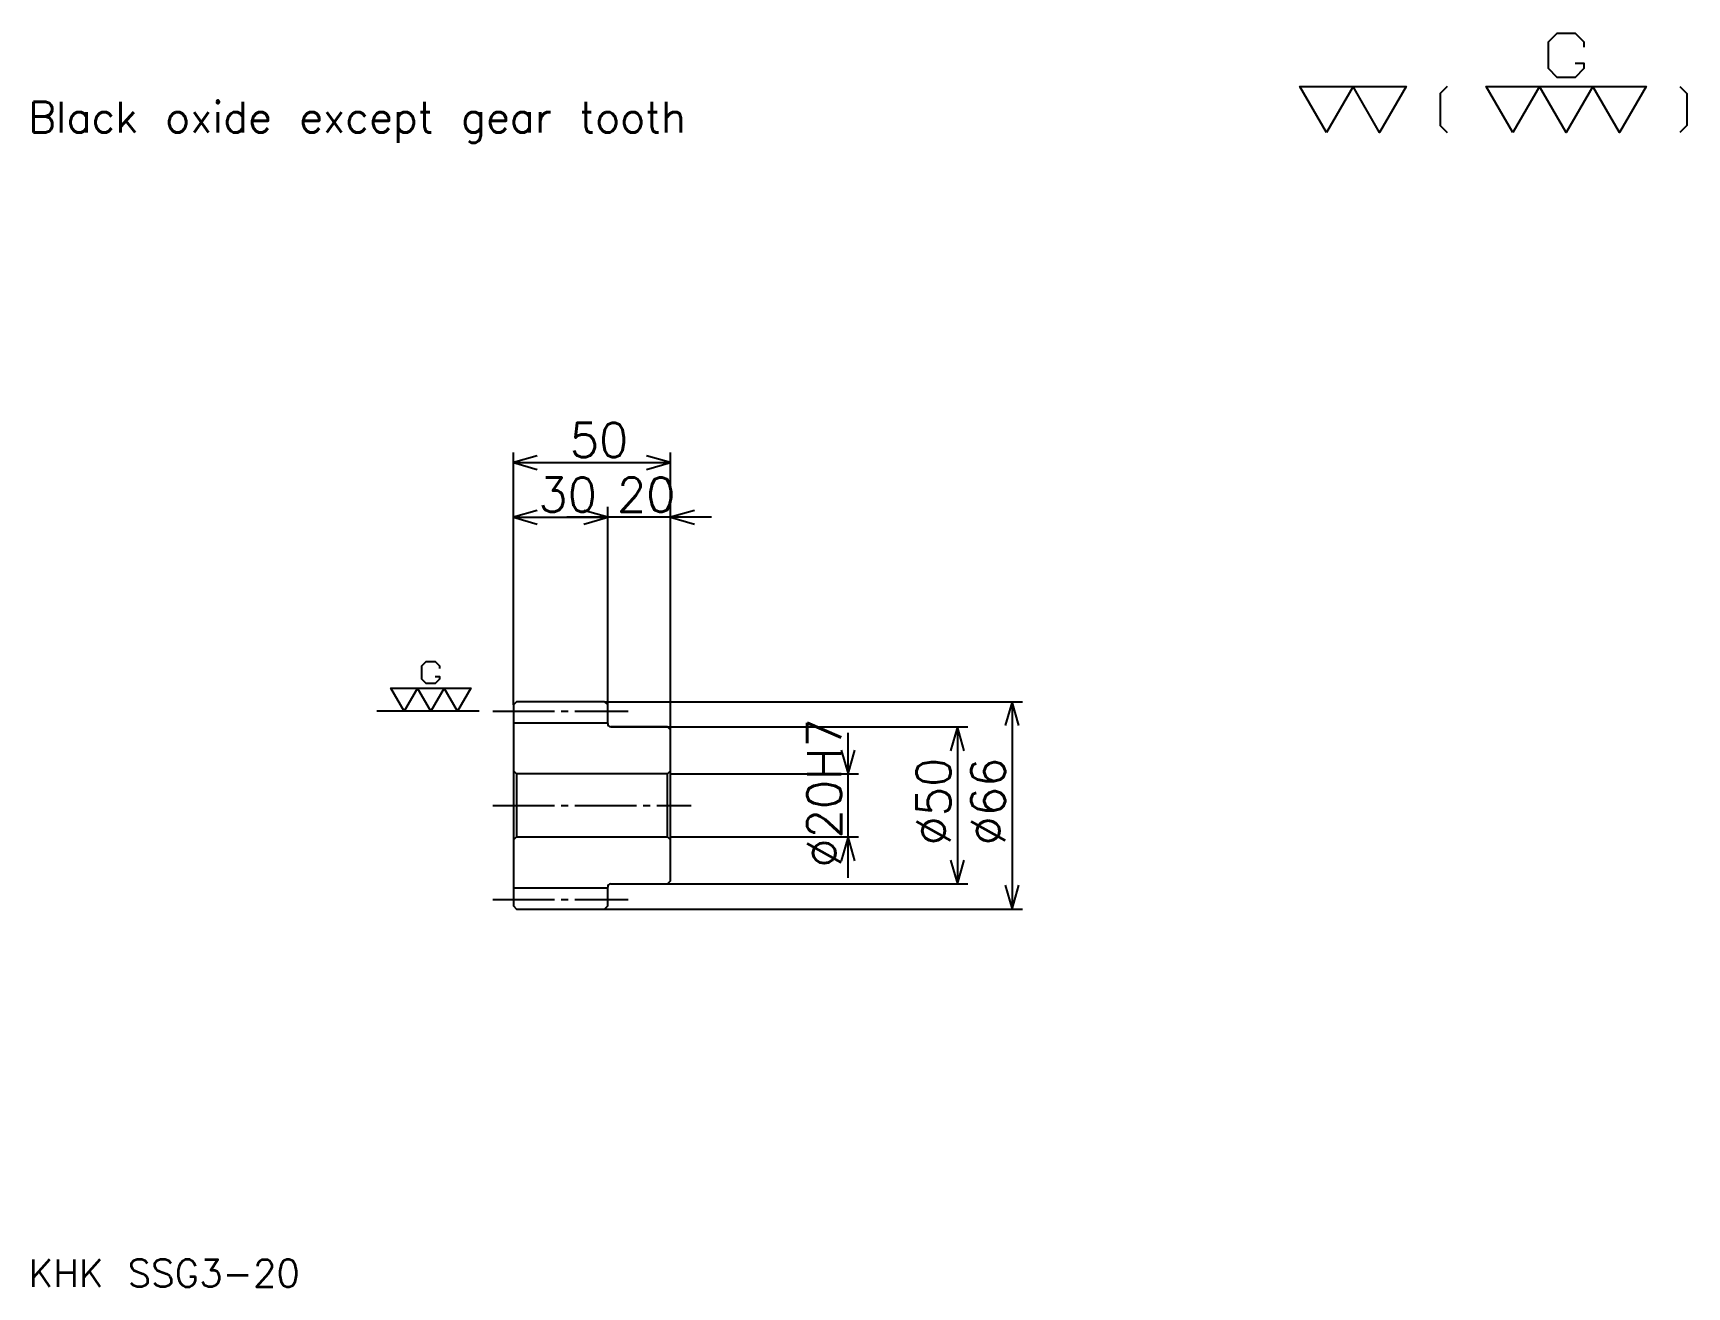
# Model space of a CAD drawing. Extents: x 23 to 550, y 24 to 423.
import ezdxf

# ---------------------------------------------------------------- set-up
doc = ezdxf.new("R2010")
doc.units = 0
doc.linetypes.add('DASHDOT', pattern=[26.086956, 19.565217, -2.173913, 2.173913, -2.173913])
doc.layers.get('0').update_dxf_attribs({"linetype": 'CONTINUOUS'})
doc.layers.add('DASHDOT', color=6, linetype='DASHDOT')
doc.styles.add('KANJI', font='TXT', dxfattribs={"bigfont": 'BIGFONT'})

msp = doc.modelspace()

# ---------------------------------------------------------------- linework, layer by layer
at = {"color": 5}
for p, q in [((176.086945, 210.17392), (176.086945, 289.521759)), ((226.086945, 210.17392), (226.086945, 289.521759)), ((176.086945, 286.260864), (226.086945, 286.260864)), ((176.086945, 268.869568), (206.086945, 268.869568)), ((239.130432, 268.869568), (193.043472, 268.869568)), ((206.086945, 210.17392), (206.086945, 272.130432)), ((176.086945, 209.17392), (176.086945, 210.17392)), ((205.086945, 210.17392), (226.086945, 210.17392)), ((206.086945, 209.17392), (206.086945, 210.17392)), ((226.086945, 210.17392), (338.043457, 210.17392)), ((226.086945, 201.17392), (226.086945, 210.17392)), ((334.782593, 210.17392), (334.782593, 144.17392)), ((207.086945, 202.17392), (226.086945, 202.17392)), ((226.086945, 202.17392), (320.652161, 202.17392)), ((282.608704, 154.130447), (282.608704, 200.217392)), ((317.391296, 202.17392), (317.391296, 152.17392)), ((226.086945, 187.17392), (285.869568, 187.17392)), ((226.086945, 167.17392), (285.869568, 167.17392)), ((207.086945, 152.17392), (226.086945, 152.17392)), ((226.086945, 152.17392), (320.652161, 152.17392)), ((205.086945, 144.17392), (226.086945, 144.17392)), ((226.086945, 144.17392), (338.043457, 144.17392))]:
    msp.add_line(p, q, dxfattribs=at)
at = {"color": 7}
msp.add_line((165.217377, 207.17392), (132.608688, 207.17392), dxfattribs=at)
at = {"color": 4}
for p, q in [((176.086945, 203.42392), (206.086945, 203.42392)), ((177.086945, 187.17392), (177.086945, 167.17392)), ((225.086945, 187.17392), (226.086945, 188.17392)), ((225.086945, 167.17392), (226.086945, 166.17392)), ((176.086945, 150.92392), (206.086945, 150.92392))]:
    msp.add_line(p, q, dxfattribs=at)
at = {"color": 7}
for points in [[(513.913086, 413.347839), (516.739136, 413.347839), (516.739136, 411.652191), (513.913086, 408.82608), (508.260895, 408.82608), (505.434814, 411.652191), (505.434814, 420.130432), (508.260895, 422.956512), (513.913086, 422.956512), (516.739136, 420.130432), (516.739136, 418.434784)], [(434.782623, 391.304352), (426.304352, 406), (460.217407, 406), (451.739136, 391.304352), (443.260895, 406), (434.782623, 391.304352)], [(473.217407, 406), (470.956543, 403.739136), (470.956543, 393.565216), (473.217407, 391.304352)], [(494.130432, 391.304352), (485.652191, 406), (536.521729, 406), (528.043518, 391.304352), (519.565247, 406), (511.086975, 391.304352), (502.608704, 406), (494.130432, 391.304352)], [(547.260864, 406), (549.521729, 403.739136), (549.521729, 393.565216), (547.260864, 391.304352)], [(151.195648, 218.195663), (152.608688, 218.195663), (152.608688, 217.347839), (151.195648, 215.934784), (148.369553, 215.934784), (146.956512, 217.347839), (146.956512, 221.58696), (148.369553, 223), (151.195648, 223), (152.608688, 221.58696), (152.608688, 220.739136)], [(141.304337, 207.17392), (137.065201, 214.521744), (162.499985, 214.521744), (158.260864, 207.17392), (154.021729, 214.521744), (149.782593, 207.17392), (145.543472, 214.521744), (141.304337, 207.17392)]]:
    msp.add_lwpolyline(points, dxfattribs=at)
at = {"color": 5}
for points in [[(183.695633, 288.434784), (176.086945, 286.260864), (183.695633, 284.086975)], [(218.478241, 284.086975), (226.086945, 286.260864), (218.478241, 288.434784)], [(183.695633, 271.043488), (176.086945, 268.869568), (183.695633, 266.695648)], [(198.478241, 266.695648), (206.086945, 268.869568), (198.478241, 271.043488)], [(198.478241, 266.695648), (206.086945, 268.869568), (198.478241, 271.043488)], [(233.695648, 271.043488), (226.086945, 268.869568), (233.695648, 266.695648)], [(336.956512, 202.565216), (334.782593, 210.17392), (332.608673, 202.565216)], [(319.565216, 194.565216), (317.391296, 202.17392), (315.217377, 194.565216)], [(280.434784, 194.782623), (282.608704, 187.17392), (284.782593, 194.782623)], [(284.782593, 159.565216), (282.608704, 167.17392), (280.434784, 159.565216)], [(315.217377, 159.782623), (317.391296, 152.17392), (319.565216, 159.782623)], [(332.608673, 151.782623), (334.782593, 144.17392), (336.956512, 151.782623)]]:
    msp.add_lwpolyline(points, dxfattribs=at)
at = {"color": 4}
for points in [[(206.086945, 203.17392), (206.086945, 209.17392), (205.086945, 210.17392), (177.086945, 210.17392), (176.086945, 209.17392), (176.086945, 166.17392)], [(207.086945, 152.17392), (225.086945, 152.17392), (226.086945, 153.17392), (226.086945, 201.17392), (225.086945, 202.17392), (207.086945, 202.17392)], [(176.086945, 166.17392), (177.086945, 167.17392), (225.086945, 167.17392), (225.086945, 187.17392), (177.086945, 187.17392), (176.086945, 188.17392)], [(176.086945, 166.17392), (176.086945, 145.17392), (177.086945, 144.17392), (205.086945, 144.17392), (206.086945, 145.17392), (206.086945, 151.17392)]]:
    msp.add_lwpolyline(points, dxfattribs=at)
for centre, start, end in [((207.086945, 203.17392), 180, 270), ((207.086945, 151.17392), 90, 180)]:
    msp.add_arc(centre, 1, start, end, dxfattribs=at)
at = {"layer": 'DASHDOT', "color": 7}
for p, q in [((169.565201, 207.17392), (212.608688, 207.17392)), ((169.565201, 177.17392), (232.608688, 177.17392)), ((169.565201, 147.17392), (212.608688, 147.17392))]:
    msp.add_line(p, q, dxfattribs=at)

# ---------------------------------------------------------------- texts
at = {"color": 7, "style": 'KANJI'}
for s, height, p in [('Black oxide except gear tooth', 9.782609, (21.73913, 391.304352)), ('50', 10.869565, (194.021729, 288)), ('30', 10.869565, (184.021729, 270.608704)), ('20', 10.869565, (209.021729, 270.608704)), ('KHK SSG3-20', 8.695652, (21.73913, 23.913044))]:
    msp.add_text(s, height=height, dxfattribs=at).set_placement(p)
for s, p in [('%%c20H7', (280.434784, 157.33696)), ('%%c50', (315.217377, 164.402176)), ('%%c66', (332.608673, 164.402176))]:
    msp.add_text(s, height=10.869565, rotation=90, dxfattribs=at).set_placement(p)

doc.saveas('drawing.dxf')
